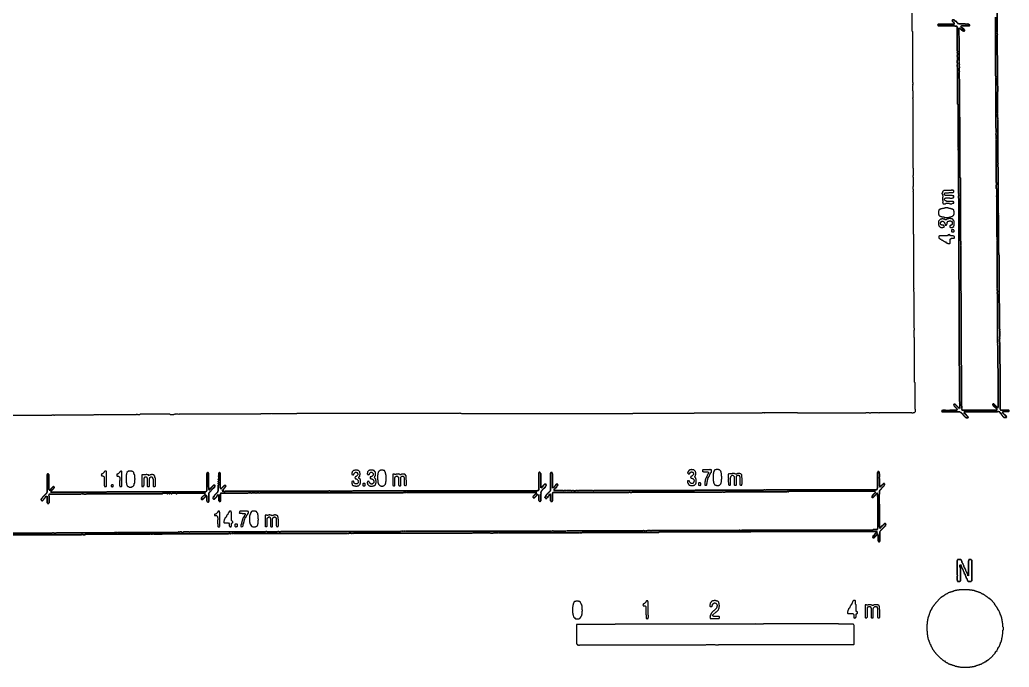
# Model space of a CAD drawing. Header units: metres. Extents: x 78 to 4009, y 104 to 3999.
# Drawn here: x 1477 to 4009, y 104 to 1760 of the extents above; entities that cross this region are included whole.
import ezdxf

# ---------------------------------------------------------------- set-up
doc = ezdxf.new("R2010")
doc.units = ezdxf.units.M

msp = doc.modelspace()

# ---------------------------------------------------------------- linework, layer by layer
for points in [[(1409, 749), (1559, 749), (1560, 750), (1563, 750), (1564, 749), (1566, 749), (1567, 750), (1666, 750), (1667, 751), (1680, 751), (1681, 750), (1682, 751), (1776, 751), (1777, 752), (1778, 751), (1784, 751), (1785, 752), (1861, 752), (1862, 751), (1871, 751), (1872, 752), (1873, 752), (1874, 751), (1875, 752), (1883, 752), (1884, 751), (1885, 752), (2094, 752), (2095, 753), (2121, 753), (2122, 752), (2123, 753), (2186, 753), (2187, 754), (2602, 754), (2603, 755), (2604, 754), (2606, 754), (2607, 753), (3046, 753), (3047, 754), (3203, 754), (3204, 755), (3377, 755), (3378, 756), (3381, 756), (3382, 755), (3383, 755), (3384, 756), (3466, 756), (3467, 755), (3642, 755), (3643, 756), (3650, 756), (3651, 755), (3655, 755), (3656, 756), (3674, 756), (3675, 755), (3676, 755), (3677, 756), (3759, 756), (3760, 755), (3763, 755), (3764, 756), (3767, 756), (3769, 758), (3769, 763), (3768, 764), (3768, 832), (3767, 833), (3767, 947), (3766, 948), (3766, 966), (3767, 967), (3767, 971), (3766, 972), (3766, 1064), (3765, 1065), (3765, 1072), (3766, 1073), (3765, 1074), (3765, 1211), (3764, 1212), (3764, 1319), (3763, 1320), (3763, 1321), (3764, 1322), (3764, 1326), (3763, 1327), (3763, 1334), (3764, 1335), (3764, 1357), (3763, 1358), (3763, 1362), (3764, 1363), (3764, 1380), (3763, 1381), (3763, 1558), (3762, 1559), (3762, 1561), (3763, 1562), (3763, 1578), (3762, 1579), (3762, 1592), (3763, 1593), (3762, 1594), (3762, 1596), (3763, 1597), (3763, 1599), (3762, 1600), (3762, 1730), (3761, 1731), (3761, 1818)], [(3978, 1819), (3978, 1728), (3979, 1727), (3978, 1726), (3978, 1724), (3979, 1723), (3979, 1722), (3978, 1721), (3978, 1670), (3979, 1669), (3979, 1592), (3980, 1591), (3980, 1577), (3979, 1576), (3979, 1522), (3980, 1521), (3979, 1520), (3979, 1511), (3980, 1510), (3980, 1507), (3979, 1506), (3980, 1505), (3980, 1394), (3981, 1393), (3981, 1392), (3980, 1391), (3980, 1384), (3981, 1383), (3981, 1266), (3982, 1265), (3982, 1263), (3981, 1262), (3982, 1261), (3982, 1164), (3983, 1163), (3982, 1162), (3982, 1160), (3983, 1159), (3983, 1036), (3984, 1035), (3984, 970), (3985, 969), (3985, 966), (3984, 965), (3985, 964), (3985, 950), (3984, 949), (3984, 948), (3985, 947), (3985, 945), (3984, 944), (3984, 936), (3985, 935), (3985, 880), (3986, 879), (3986, 763), (3987, 762), (4007, 762), (4009, 760), (4007, 758), (3995, 758), (3994, 757), (3992, 757), (3992, 755), (4002, 745), (4002, 744), (4001, 743), (3996, 743), (3992, 747), (3992, 748), (3989, 751), (3989, 752), (3985, 756), (3985, 757), (3983, 757), (3982, 758), (3980, 758), (3979, 757), (3893, 757), (3979, 757), (3980, 758), (3982, 758), (3983, 757), (3984, 757), (3985, 756), (3985, 755), (3989, 751), (3989, 750), (3992, 747), (3992, 746), (3995, 743), (4002, 743), (4002, 746), (3992, 756), (3993, 757), (3994, 757), (3995, 758), (4008, 758), (4009, 759), (4009, 761), (4008, 762), (3988, 762), (3986, 764), (3986, 879), (3985, 880), (3985, 935), (3984, 936), (3984, 944), (3985, 945), (3985, 947), (3984, 948), (3984, 949), (3985, 950), (3985, 964), (3984, 965), (3985, 966), (3985, 969), (3984, 970), (3984, 1035), (3983, 1036), (3983, 1159), (3982, 1160), (3982, 1162), (3983, 1163), (3982, 1164), (3982, 1261), (3981, 1262), (3982, 1263), (3982, 1265), (3981, 1266), (3981, 1383), (3980, 1384), (3980, 1391), (3981, 1392), (3981, 1393), (3980, 1394), (3980, 1505), (3979, 1506), (3980, 1507), (3980, 1510), (3979, 1511), (3979, 1520), (3980, 1521), (3979, 1522), (3979, 1576), (3980, 1577), (3980, 1591), (3979, 1592), (3979, 1669), (3978, 1670), (3978, 1721), (3979, 1722), (3979, 1723), (3978, 1724), (3978, 1726), (3979, 1727), (3978, 1728), (3978, 1819)], [(3974, 1767), (3974, 1617), (3975, 1616), (3975, 1613), (3974, 1612), (3975, 1611), (3975, 1483), (3976, 1482), (3976, 1474), (3975, 1473), (3976, 1472), (3976, 1470), (3975, 1469), (3975, 1467), (3976, 1466), (3976, 1456), (3975, 1455), (3976, 1454), (3976, 1344), (3977, 1343), (3976, 1342), (3977, 1341), (3977, 1339), (3976, 1338), (3976, 1329), (3977, 1328), (3977, 1310), (3976, 1309), (3977, 1308), (3977, 1205), (3978, 1204), (3978, 1197), (3977, 1196), (3978, 1195), (3978, 1074), (3979, 1073), (3978, 1072), (3978, 1068), (3979, 1067), (3979, 1064), (3978, 1063), (3978, 1060), (3979, 1059), (3979, 933), (3980, 932), (3980, 931), (3979, 930), (3979, 928), (3980, 927), (3980, 869), (3981, 868), (3981, 769), (3980, 768), (3970, 778), (3967, 778), (3967, 774), (3977, 764), (3977, 763), (3976, 762), (3889, 762), (3888, 763), (3888, 764), (3887, 765), (3888, 766), (3888, 772), (3887, 773), (3887, 877), (3886, 878), (3886, 1062), (3885, 1063), (3885, 1064), (3886, 1065), (3886, 1066), (3885, 1067), (3885, 1183), (3884, 1184), (3885, 1185), (3885, 1194), (3884, 1195), (3884, 1356), (3883, 1357), (3883, 1511), (3882, 1512), (3882, 1609), (3881, 1610), (3881, 1626), (3882, 1627), (3882, 1628), (3881, 1629), (3881, 1637), (3882, 1638), (3882, 1640), (3881, 1641), (3881, 1645), (3882, 1646), (3882, 1647), (3881, 1648), (3881, 1653), (3882, 1654), (3881, 1655), (3881, 1715), (3880, 1716), (3880, 1717), (3881, 1718), (3881, 1719), (3880, 1720), (3880, 1740), (3880, 1720), (3881, 1719), (3881, 1718), (3880, 1717), (3880, 1716), (3881, 1715), (3881, 1655), (3882, 1654), (3881, 1653), (3881, 1648), (3882, 1647), (3882, 1646), (3881, 1645), (3881, 1641), (3882, 1640), (3882, 1638), (3881, 1637), (3881, 1629), (3882, 1628), (3882, 1627), (3881, 1626), (3881, 1610), (3882, 1609), (3882, 1512), (3883, 1511), (3883, 1357), (3884, 1356), (3884, 1195), (3885, 1194), (3885, 1185), (3884, 1184), (3885, 1183), (3885, 1067), (3886, 1066), (3886, 1065), (3885, 1064), (3885, 1063), (3886, 1062), (3886, 878), (3887, 877), (3887, 773), (3888, 772), (3888, 766), (3887, 765), (3888, 764), (3888, 762), (3978, 762), (3977, 763), (3977, 765), (3967, 775), (3967, 777), (3968, 778), (3969, 778), (3979, 768), (3979, 767), (3980, 768), (3981, 767), (3981, 868), (3980, 869), (3980, 927), (3979, 928), (3979, 930), (3980, 931), (3980, 932), (3979, 933), (3979, 1059), (3978, 1060), (3978, 1063), (3979, 1064), (3979, 1067), (3978, 1068), (3978, 1072), (3979, 1073), (3978, 1074), (3978, 1195), (3977, 1196), (3978, 1197), (3978, 1204), (3977, 1205), (3977, 1308), (3976, 1309), (3977, 1310), (3977, 1328), (3976, 1329), (3976, 1338), (3977, 1339), (3977, 1341), (3976, 1342), (3977, 1343), (3976, 1344), (3976, 1454), (3975, 1455), (3976, 1456), (3976, 1466), (3975, 1467), (3975, 1469), (3976, 1470), (3976, 1472), (3975, 1473), (3976, 1474), (3976, 1482), (3975, 1483), (3975, 1611), (3974, 1612), (3975, 1613), (3975, 1616), (3974, 1617), (3974, 1767)], [(1410, 443), (1635, 443), (1636, 444), (1637, 444), (1638, 443), (1644, 443), (1645, 444), (1811, 444), (1812, 445), (1813, 444), (1817, 444), (1818, 445), (1819, 445), (1820, 444), (1841, 444), (1842, 445), (2011, 445), (2012, 446), (2015, 446), (2016, 445), (2017, 445), (2018, 446), (2019, 445), (2020, 446), (2024, 446), (2025, 445), (2026, 446), (2314, 446), (2315, 447), (2316, 446), (2319, 446), (2320, 447), (2325, 447), (2326, 446), (2327, 446), (2328, 447), (2329, 446), (2330, 446), (2331, 447), (2635, 447), (2636, 448), (2681, 448), (2682, 447), (2688, 447), (2689, 448), (2700, 448), (2701, 447), (2702, 448), (2909, 448), (2910, 449), (2911, 448), (2915, 448), (2916, 449), (3112, 449), (3113, 450), (3348, 450), (3349, 451), (3670, 451), (3671, 450), (3669, 448), (3668, 448), (3664, 444), (3664, 443), (3660, 439), (3660, 435), (3663, 435), (3671, 443), (3671, 444), (3672, 445), (3673, 444), (3673, 443), (3674, 442), (3674, 426), (3675, 425), (3677, 425), (3678, 426), (3678, 450), (3679, 451), (3679, 452), (3691, 464), (3691, 465), (3693, 467), (3693, 468), (3694, 469), (3693, 470), (3693, 471), (3692, 472), (3690, 472), (3680, 462), (3680, 461), (3679, 460), (3678, 461), (3678, 462), (3677, 463), (3677, 521), (3676, 522), (3676, 546), (3677, 547), (3677, 555), (3682, 560), (3682, 561), (3689, 568), (3689, 569), (3690, 570), (3690, 574), (3687, 574), (3679, 566), (3678, 566), (3677, 567), (3677, 587), (3676, 588), (3676, 589), (3677, 590), (3677, 599), (3676, 600), (3676, 604), (3675, 605), (3673, 605), (3673, 604), (3672, 603), (3672, 562), (3671, 561), (3671, 560), (3669, 558), (3386, 558), (3385, 557), (3384, 558), (3381, 558), (3380, 557), (3205, 557), (3204, 556), (2946, 556), (2945, 555), (2944, 555), (2943, 556), (2907, 556), (2906, 555), (2905, 555), (2904, 556), (2900, 556), (2899, 555), (2895, 555), (2894, 556), (2891, 556), (2890, 555), (2889, 555), (2888, 556), (2878, 556), (2877, 555), (2876, 556), (2869, 556), (2868, 555), (2867, 556), (2846, 556), (2844, 558), (2851, 565), (2851, 566), (2854, 569), (2854, 572), (2850, 572), (2846, 568), (2846, 567), (2842, 563), (2842, 562), (2846, 566), (2846, 567), (2851, 572), (2853, 572), (2854, 571), (2854, 570), (2851, 567), (2851, 566), (2845, 560), (2845, 559), (2844, 558), (2843, 558), (2844, 558), (2845, 557), (2844, 556), (2867, 556), (2868, 555), (2869, 556), (2876, 556), (2877, 555), (2878, 556), (2888, 556), (2889, 555), (2890, 555), (2891, 556), (2894, 556), (2895, 555), (2899, 555), (2900, 556), (2904, 556), (2905, 555), (2906, 555), (2907, 556), (2943, 556), (2944, 555), (2945, 555), (2946, 556), (3204, 556), (3205, 557), (3380, 557), (3381, 558), (3384, 558), (3385, 557), (3386, 558), (3669, 558), (3670, 559), (3671, 559), (3671, 561), (3672, 562), (3672, 602), (3673, 603), (3673, 604), (3674, 605), (3676, 603), (3676, 600), (3677, 599), (3677, 590), (3676, 589), (3676, 588), (3677, 587), (3677, 565), (3678, 566), (3679, 565), (3688, 574), (3689, 574), (3690, 573), (3690, 571), (3689, 570), (3689, 569), (3682, 562), (3682, 561), (3677, 556), (3677, 547), (3676, 546), (3676, 522), (3677, 521), (3677, 461), (3678, 460), (3680, 460), (3680, 461), (3691, 472), (3694, 469), (3691, 466), (3691, 465), (3680, 454), (3680, 453), (3678, 451), (3678, 427), (3676, 425), (3674, 427), (3674, 444), (3673, 444), (3672, 445), (3671, 445), (3671, 444), (3662, 435), (3661, 435), (3660, 436), (3660, 438), (3664, 442), (3664, 443), (3669, 448), (3670, 448), (3671, 449), (3671, 451), (3349, 451), (3348, 450), (3113, 450), (3112, 449), (2916, 449), (2915, 448), (2911, 448), (2910, 449), (2909, 448), (2702, 448), (2701, 447), (2700, 448), (2689, 448), (2688, 447), (2682, 447), (2681, 448), (2636, 448), (2635, 447), (2331, 447), (2330, 446), (2329, 446), (2328, 447), (2327, 446), (2326, 446), (2325, 447), (2320, 447), (2319, 446), (2316, 446), (2315, 447), (2314, 446), (2026, 446), (2025, 445), (2024, 446), (2020, 446), (2019, 445), (2018, 446), (2017, 445), (2016, 445), (2015, 446), (2012, 446), (2011, 445), (1842, 445), (1841, 444), (1820, 444), (1819, 445), (1818, 445), (1817, 444), (1813, 444), (1812, 445), (1811, 444), (1645, 444), (1644, 443), (1638, 443), (1637, 444), (1636, 444), (1635, 443), (1410, 443)], [(1259, 447), (1560, 447), (1561, 448), (1563, 448), (1564, 447), (1570, 447), (1571, 448), (1718, 448), (1719, 449), (1727, 449), (1728, 448), (1729, 449), (1882, 449), (1883, 450), (1885, 450), (1886, 449), (1887, 450), (1891, 450), (1892, 449), (1895, 449), (1896, 450), (1910, 450), (1911, 449), (1912, 450), (2106, 450), (2107, 451), (2109, 451), (2110, 450), (2136, 450), (2137, 451), (2140, 451), (2141, 450), (2144, 450), (2145, 451), (2451, 451), (2452, 452), (2453, 452), (2454, 451), (2455, 452), (2459, 452), (2460, 451), (2461, 452), (2462, 452), (2463, 451), (2464, 452), (2836, 452), (2837, 453), (2838, 452), (2839, 452), (2840, 453), (2842, 453), (2843, 452), (2874, 452), (2875, 453), (2876, 452), (2877, 453), (3072, 453), (3073, 454), (3074, 454), (3075, 453), (3078, 453), (3079, 454), (3080, 453), (3082, 453), (3083, 454), (3091, 454), (3092, 453), (3093, 453), (3094, 454), (3317, 454), (3318, 455), (3320, 455), (3321, 454), (3324, 454), (3325, 455), (3660, 455), (3661, 456), (3672, 456), (3672, 459), (3673, 460), (3673, 540), (3672, 541), (3672, 549), (3670, 549), (3668, 547), (3668, 546), (3660, 538), (3659, 538), (3658, 539), (3658, 542), (3667, 551), (3667, 552), (3658, 543), (3658, 540), (3657, 539), (3658, 538), (3661, 538), (3668, 545), (3668, 546), (3671, 549), (3672, 548), (3672, 541), (3673, 540), (3673, 460), (3672, 459), (3672, 457), (3671, 456), (3661, 456), (3660, 455), (3325, 455), (3324, 454), (3321, 454), (3320, 455), (3318, 455), (3317, 454), (3094, 454), (3093, 453), (3092, 453), (3091, 454), (3083, 454), (3082, 453), (3080, 453), (3079, 454), (3078, 453), (3075, 453), (3074, 454), (3073, 454), (3072, 453), (2877, 453), (2876, 452), (2875, 453), (2874, 452), (2843, 452), (2842, 453), (2840, 453), (2839, 452), (2838, 452), (2837, 453), (2836, 452), (2464, 452), (2463, 451), (2462, 452), (2461, 452), (2460, 451), (2459, 452), (2455, 452), (2454, 451), (2453, 452), (2452, 452), (2451, 451), (2145, 451), (2144, 450), (2141, 450), (2140, 451), (2137, 451), (2136, 450), (2110, 450), (2109, 451), (2107, 451), (2106, 450), (1912, 450), (1911, 449), (1910, 450), (1896, 450), (1895, 449), (1892, 449), (1891, 450), (1887, 450), (1886, 449), (1885, 450), (1883, 450), (1882, 449), (1729, 449), (1728, 448), (1727, 449), (1719, 449), (1718, 448), (1571, 448), (1570, 447), (1564, 447), (1563, 448), (1561, 448), (1560, 447), (1259, 447)]]:
    msp.add_lwpolyline(points)
for points in [[(3864, 1760), (3864, 1759), (3863, 1758), (3863, 1757), (3869, 1751), (3867, 1749), (3827, 1749), (3826, 1748), (3826, 1746), (3827, 1745), (3869, 1745), (3870, 1744), (3874, 1744), (3876, 1742), (3876, 1681), (3877, 1680), (3877, 1678), (3876, 1677), (3876, 1676), (3877, 1675), (3877, 1670), (3876, 1669), (3876, 1667), (3877, 1666), (3877, 1657), (3876, 1656), (3876, 1650), (3877, 1649), (3877, 1646), (3876, 1645), (3876, 1641), (3877, 1640), (3877, 1545), (3878, 1544), (3878, 1434), (3879, 1433), (3879, 1432), (3878, 1431), (3878, 1427), (3879, 1426), (3879, 1316), (3880, 1315), (3880, 1314), (3879, 1313), (3880, 1312), (3880, 1311), (3879, 1310), (3879, 1304), (3880, 1303), (3880, 1096), (3881, 1095), (3881, 875), (3882, 874), (3882, 784), (3883, 783), (3883, 781), (3882, 780), (3883, 779), (3883, 766), (3883, 779), (3882, 780), (3883, 781), (3883, 783), (3882, 784), (3882, 874), (3881, 875), (3881, 1095), (3880, 1096), (3880, 1303), (3879, 1304), (3879, 1310), (3880, 1311), (3880, 1312), (3879, 1313), (3880, 1314), (3880, 1315), (3879, 1316), (3879, 1426), (3878, 1427), (3878, 1431), (3879, 1432), (3879, 1433), (3878, 1434), (3878, 1544), (3877, 1545), (3877, 1640), (3876, 1641), (3876, 1645), (3877, 1646), (3877, 1649), (3876, 1650), (3876, 1656), (3877, 1657), (3877, 1666), (3876, 1667), (3876, 1669), (3877, 1670), (3877, 1675), (3876, 1676), (3876, 1677), (3877, 1678), (3877, 1680), (3876, 1681), (3876, 1743), (3875, 1744), (3870, 1744), (3869, 1745), (3828, 1745), (3826, 1747), (3828, 1749), (3868, 1749), (3869, 1750), (3869, 1752), (3863, 1758), (3865, 1760), (3867, 1760), (3869, 1758), (3870, 1758), (3871, 1757), (3872, 1757), (3877, 1752), (3877, 1751), (3879, 1751), (3880, 1750), (3896, 1750), (3897, 1749), (3900, 1749), (3901, 1750), (3902, 1749), (3905, 1749), (3906, 1748), (3907, 1748), (3908, 1747), (3906, 1745), (3887, 1745), (3886, 1744), (3885, 1744), (3885, 1742), (3887, 1740), (3888, 1740), (3891, 1737), (3892, 1737), (3895, 1734), (3895, 1732), (3894, 1731), (3893, 1731), (3892, 1732), (3891, 1732), (3888, 1735), (3887, 1735), (3882, 1740), (3882, 1739), (3886, 1735), (3887, 1735), (3890, 1732), (3891, 1732), (3892, 1731), (3895, 1731), (3895, 1735), (3893, 1737), (3892, 1737), (3889, 1740), (3888, 1740), (3885, 1743), (3887, 1745), (3907, 1745), (3908, 1746), (3908, 1748), (3907, 1748), (3906, 1749), (3902, 1749), (3901, 1750), (3900, 1749), (3897, 1749), (3896, 1750), (3880, 1750), (3879, 1751), (3878, 1751), (3877, 1752), (3877, 1753), (3873, 1757), (3872, 1757), (3871, 1758), (3870, 1758), (3868, 1760)], [(3862, 1325), (3861, 1324), (3842, 1324), (3840, 1322), (3839, 1322), (3839, 1321), (3838, 1320), (3838, 1318), (3837, 1317), (3837, 1315), (3838, 1314), (3838, 1312), (3839, 1311), (3839, 1307), (3838, 1306), (3838, 1299), (3839, 1298), (3839, 1294), (3838, 1293), (3839, 1292), (3839, 1291), (3840, 1290), (3846, 1290), (3847, 1291), (3856, 1291), (3857, 1290), (3862, 1290), (3863, 1291), (3867, 1291), (3867, 1295), (3866, 1296), (3849, 1296), (3848, 1297), (3846, 1297), (3843, 1300), (3843, 1302), (3845, 1304), (3846, 1304), (3847, 1305), (3856, 1305), (3857, 1304), (3863, 1304), (3864, 1305), (3866, 1305), (3867, 1306), (3867, 1310), (3864, 1310), (3863, 1311), (3846, 1311), (3845, 1312), (3844, 1312), (3843, 1313), (3843, 1316), (3845, 1318), (3854, 1318), (3855, 1319), (3866, 1319), (3867, 1320), (3867, 1324), (3864, 1324), (3863, 1325)], [(3844, 1279), (3843, 1278), (3838, 1278), (3837, 1277), (3834, 1277), (3833, 1276), (3832, 1276), (3829, 1273), (3829, 1272), (3828, 1271), (3828, 1263), (3829, 1262), (3829, 1261), (3830, 1260), (3830, 1259), (3831, 1259), (3832, 1258), (3833, 1258), (3834, 1257), (3836, 1257), (3837, 1256), (3842, 1256), (3843, 1255), (3855, 1255), (3856, 1256), (3860, 1256), (3861, 1257), (3863, 1257), (3865, 1259), (3866, 1259), (3866, 1260), (3867, 1261), (3867, 1262), (3868, 1263), (3868, 1270), (3867, 1271), (3867, 1273), (3864, 1276), (3862, 1276), (3861, 1277), (3860, 1277), (3859, 1278), (3854, 1278), (3853, 1279)], [(3855, 1252), (3854, 1251), (3851, 1251), (3850, 1250), (3849, 1250), (3848, 1249), (3844, 1249), (3843, 1250), (3841, 1250), (3840, 1251), (3837, 1251), (3836, 1250), (3833, 1250), (3828, 1245), (3828, 1236), (3829, 1235), (3829, 1233), (3832, 1230), (3833, 1230), (3834, 1229), (3839, 1229), (3840, 1230), (3841, 1230), (3843, 1232), (3842, 1233), (3842, 1234), (3841, 1235), (3837, 1235), (3836, 1236), (3835, 1236), (3833, 1238), (3833, 1241), (3837, 1245), (3839, 1245), (3840, 1244), (3841, 1244), (3843, 1242), (3843, 1241), (3844, 1240), (3844, 1239), (3845, 1238), (3845, 1235), (3848, 1235), (3849, 1236), (3849, 1238), (3850, 1239), (3850, 1242), (3853, 1245), (3855, 1245), (3856, 1246), (3859, 1246), (3860, 1245), (3861, 1245), (3863, 1243), (3863, 1237), (3860, 1234), (3858, 1234), (3857, 1233), (3857, 1230), (3858, 1230), (3859, 1229), (3863, 1229), (3864, 1230), (3865, 1230), (3867, 1232), (3867, 1233), (3868, 1234), (3868, 1245), (3867, 1246), (3867, 1247), (3866, 1248), (3866, 1249), (3865, 1250), (3864, 1250), (3863, 1251), (3860, 1251), (3859, 1252)], [(3862, 1224), (3861, 1223), (3861, 1219), (3862, 1218), (3867, 1218), (3868, 1219), (3868, 1221), (3867, 1222), (3867, 1223), (3866, 1223), (3865, 1224), (3864, 1224), (3863, 1223)], [(3855, 1211), (3854, 1210), (3853, 1210), (3851, 1208), (3831, 1208), (3830, 1207), (3829, 1207), (3829, 1203), (3833, 1199), (3834, 1199), (3835, 1198), (3836, 1198), (3837, 1197), (3838, 1197), (3840, 1195), (3841, 1195), (3843, 1193), (3844, 1193), (3845, 1192), (3846, 1192), (3848, 1190), (3849, 1190), (3850, 1189), (3851, 1189), (3852, 1188), (3857, 1188), (3858, 1189), (3858, 1199), (3861, 1202), (3868, 1202), (3869, 1203), (3869, 1205), (3868, 1206), (3868, 1207), (3867, 1207), (3866, 1208), (3859, 1208), (3857, 1210), (3856, 1210)], [(3867, 777), (3867, 774), (3868, 773), (3868, 772), (3876, 764), (3876, 763), (3875, 762), (3857, 762), (3856, 761), (3847, 761), (3846, 762), (3839, 762), (3838, 761), (3837, 761), (3837, 760), (3836, 759), (3837, 758), (3837, 757), (3883, 757), (3884, 756), (3885, 756), (3891, 750), (3891, 749), (3897, 743), (3898, 743), (3899, 742), (3904, 742), (3904, 745), (3896, 753), (3895, 753), (3893, 755), (3893, 754), (3894, 753), (3895, 753), (3904, 744), (3904, 743), (3903, 742), (3900, 742), (3899, 743), (3898, 743), (3891, 750), (3891, 751), (3886, 756), (3884, 756), (3883, 757), (3838, 757), (3836, 759), (3839, 762), (3846, 762), (3847, 761), (3856, 761), (3857, 762), (3876, 762), (3876, 765), (3868, 773), (3868, 774), (3867, 775), (3867, 776), (3868, 777), (3870, 777), (3880, 767), (3880, 766), (3881, 766), (3880, 767), (3880, 768), (3871, 777)], [(2334, 608), (2333, 607), (2331, 607), (2328, 604), (2328, 602), (2327, 601), (2327, 597), (2328, 597), (2329, 596), (2331, 596), (2332, 597), (2332, 599), (2336, 603), (2338, 603), (2339, 602), (2340, 602), (2341, 601), (2341, 600), (2342, 599), (2342, 596), (2338, 592), (2337, 592), (2336, 591), (2335, 591), (2335, 590), (2334, 589), (2335, 588), (2335, 587), (2336, 586), (2339, 586), (2343, 582), (2343, 580), (2344, 579), (2343, 578), (2343, 576), (2340, 573), (2335, 573), (2333, 575), (2333, 576), (2332, 577), (2332, 579), (2331, 580), (2329, 580), (2328, 579), (2327, 579), (2327, 574), (2328, 573), (2328, 571), (2330, 569), (2331, 569), (2332, 568), (2335, 568), (2336, 567), (2340, 567), (2341, 568), (2344, 568), (2348, 572), (2348, 574), (2349, 575), (2349, 583), (2348, 584), (2348, 585), (2345, 588), (2345, 591), (2347, 593), (2347, 596), (2348, 597), (2348, 600), (2347, 601), (2347, 604), (2344, 607), (2342, 607), (2341, 608)], [(2372, 608), (2371, 607), (2370, 607), (2367, 604), (2367, 601), (2366, 600), (2366, 599), (2367, 598), (2367, 597), (2368, 597), (2369, 596), (2370, 597), (2371, 597), (2372, 598), (2372, 600), (2375, 603), (2378, 603), (2381, 600), (2381, 595), (2378, 592), (2377, 592), (2376, 591), (2374, 591), (2374, 587), (2375, 587), (2376, 586), (2378, 586), (2379, 585), (2380, 585), (2382, 583), (2382, 582), (2383, 581), (2383, 576), (2379, 572), (2376, 572), (2372, 576), (2372, 577), (2371, 578), (2371, 579), (2370, 579), (2369, 580), (2368, 579), (2367, 579), (2367, 578), (2366, 577), (2366, 576), (2367, 575), (2367, 572), (2371, 568), (2373, 568), (2374, 567), (2380, 567), (2381, 568), (2383, 568), (2384, 569), (2385, 569), (2387, 571), (2387, 572), (2388, 573), (2388, 575), (2389, 576), (2389, 581), (2388, 582), (2388, 585), (2384, 589), (2386, 591), (2386, 593), (2387, 594), (2387, 603), (2385, 605), (2385, 606), (2384, 607), (2382, 607), (2381, 608)], [(2400, 608), (2399, 607), (2398, 607), (2397, 606), (2396, 606), (2396, 605), (2394, 603), (2394, 601), (2393, 600), (2393, 596), (2392, 595), (2392, 584), (2393, 583), (2393, 577), (2394, 576), (2394, 574), (2395, 573), (2395, 572), (2399, 568), (2401, 568), (2402, 567), (2406, 567), (2407, 568), (2409, 568), (2413, 572), (2413, 574), (2414, 575), (2414, 579), (2415, 580), (2415, 595), (2414, 596), (2414, 599), (2413, 600), (2413, 602), (2412, 603), (2412, 604), (2411, 605), (2411, 606), (2410, 607), (2408, 607), (2407, 608)], [(3196, 610), (3195, 609), (3192, 609), (3191, 608), (3190, 608), (3187, 605), (3187, 603), (3186, 602), (3186, 601), (3187, 600), (3187, 599), (3191, 599), (3192, 600), (3192, 601), (3195, 604), (3197, 604), (3198, 603), (3199, 603), (3200, 602), (3200, 601), (3201, 600), (3201, 597), (3197, 593), (3196, 593), (3195, 592), (3194, 592), (3194, 591), (3193, 590), (3193, 589), (3194, 589), (3195, 588), (3197, 588), (3198, 587), (3199, 587), (3202, 584), (3202, 583), (3203, 582), (3203, 580), (3202, 579), (3202, 578), (3201, 577), (3201, 576), (3199, 574), (3195, 574), (3191, 578), (3191, 580), (3190, 581), (3189, 581), (3188, 582), (3187, 581), (3186, 581), (3186, 576), (3187, 575), (3187, 573), (3190, 570), (3192, 570), (3193, 569), (3201, 569), (3202, 570), (3204, 570), (3207, 573), (3207, 574), (3208, 575), (3208, 585), (3207, 586), (3207, 588), (3204, 591), (3205, 592), (3205, 593), (3206, 594), (3206, 596), (3207, 597), (3207, 602), (3206, 603), (3206, 605), (3202, 609), (3198, 609), (3197, 610)], [(3243, 610), (3242, 609), (3225, 609), (3224, 608), (3224, 605), (3225, 604), (3226, 605), (3227, 604), (3238, 604), (3239, 603), (3239, 602), (3240, 601), (3239, 600), (3239, 599), (3238, 598), (3238, 597), (3236, 595), (3236, 593), (3234, 591), (3234, 589), (3233, 588), (3233, 587), (3232, 586), (3232, 584), (3231, 583), (3231, 579), (3230, 578), (3230, 570), (3234, 570), (3235, 571), (3235, 574), (3236, 575), (3236, 579), (3237, 580), (3237, 583), (3238, 584), (3238, 587), (3239, 588), (3239, 589), (3240, 590), (3240, 591), (3241, 592), (3241, 593), (3242, 594), (3242, 595), (3243, 596), (3243, 597), (3244, 598), (3244, 599), (3245, 600), (3245, 601), (3247, 603), (3247, 609), (3245, 609), (3244, 610)], [(3259, 610), (3258, 609), (3256, 609), (3254, 607), (3254, 606), (3253, 605), (3253, 604), (3252, 603), (3252, 600), (3251, 599), (3251, 581), (3252, 580), (3252, 577), (3253, 576), (3253, 574), (3255, 572), (3255, 571), (3256, 571), (3257, 570), (3259, 570), (3260, 569), (3266, 569), (3267, 570), (3268, 570), (3271, 573), (3271, 574), (3272, 575), (3272, 577), (3273, 578), (3273, 585), (3274, 586), (3274, 592), (3273, 593), (3273, 600), (3272, 601), (3272, 604), (3271, 605), (3271, 606), (3268, 609), (3266, 609), (3265, 610)], [(1957, 602), (1956, 601), (1956, 555), (1955, 554), (1954, 554), (1953, 553), (1700, 553), (1699, 552), (1558, 552), (1557, 553), (1557, 554), (1564, 561), (1564, 562), (1565, 563), (1565, 565), (1564, 566), (1563, 566), (1562, 567), (1562, 566), (1553, 557), (1551, 559), (1551, 598), (1550, 599), (1548, 599), (1547, 598), (1547, 552), (1546, 551), (1546, 550), (1535, 539), (1535, 538), (1532, 535), (1532, 531), (1533, 530), (1535, 530), (1542, 537), (1542, 538), (1544, 540), (1544, 541), (1545, 542), (1542, 539), (1542, 538), (1534, 530), (1532, 532), (1532, 534), (1535, 537), (1535, 538), (1546, 549), (1546, 551), (1547, 552), (1547, 597), (1549, 599), (1551, 597), (1551, 559), (1552, 558), (1552, 557), (1554, 557), (1563, 566), (1565, 564), (1565, 563), (1556, 554), (1557, 553), (1556, 552), (1699, 552), (1700, 553), (1953, 553), (1954, 554), (1956, 554), (1956, 600), (1958, 602), (1960, 600), (1960, 565), (1961, 564), (1961, 558), (1963, 558), (1963, 559), (1974, 570), (1975, 570), (1976, 569), (1976, 566), (1967, 557), (1967, 556), (1961, 550), (1961, 528), (1959, 526), (1958, 526), (1957, 527), (1957, 528), (1956, 529), (1956, 543), (1955, 543), (1954, 544), (1952, 542), (1952, 541), (1944, 533), (1943, 533), (1942, 534), (1942, 537), (1952, 547), (1951, 547), (1942, 538), (1942, 535), (1941, 534), (1942, 533), (1945, 533), (1952, 540), (1952, 541), (1954, 543), (1955, 543), (1956, 542), (1956, 528), (1957, 527), (1957, 526), (1960, 526), (1961, 527), (1961, 549), (1967, 555), (1967, 556), (1976, 565), (1976, 568), (1977, 569), (1976, 570), (1973, 570), (1963, 560), (1963, 559), (1962, 558), (1961, 559), (1961, 564), (1960, 565), (1960, 601), (1959, 602)], [(1695, 606), (1693, 604), (1693, 603), (1689, 599), (1687, 599), (1686, 598), (1686, 597), (1685, 596), (1686, 595), (1686, 594), (1689, 594), (1690, 593), (1691, 593), (1693, 591), (1693, 569), (1694, 568), (1694, 566), (1698, 566), (1699, 567), (1699, 605), (1698, 606)], [(1736, 606), (1735, 605), (1734, 605), (1733, 604), (1733, 603), (1729, 599), (1728, 599), (1727, 598), (1725, 598), (1725, 594), (1726, 593), (1730, 593), (1732, 591), (1732, 590), (1733, 589), (1733, 582), (1732, 581), (1732, 569), (1733, 568), (1733, 566), (1737, 566), (1738, 567), (1738, 605), (1737, 606)], [(1755, 606), (1751, 602), (1751, 601), (1750, 600), (1750, 597), (1749, 596), (1749, 577), (1750, 576), (1750, 572), (1751, 571), (1751, 570), (1752, 569), (1752, 568), (1754, 566), (1756, 566), (1757, 565), (1763, 565), (1764, 566), (1766, 566), (1769, 569), (1769, 570), (1770, 571), (1770, 574), (1771, 575), (1771, 584), (1772, 585), (1772, 586), (1771, 587), (1771, 596), (1770, 597), (1770, 599), (1769, 600), (1769, 602), (1766, 605), (1765, 605), (1764, 606)], [(1800, 597), (1799, 596), (1789, 596), (1789, 566), (1794, 566), (1794, 568), (1795, 569), (1795, 588), (1798, 591), (1800, 591), (1803, 588), (1803, 567), (1804, 566), (1808, 566), (1809, 567), (1809, 587), (1810, 588), (1810, 589), (1812, 591), (1815, 591), (1817, 589), (1817, 587), (1818, 586), (1818, 567), (1819, 566), (1823, 566), (1824, 567), (1824, 588), (1823, 589), (1823, 593), (1820, 596), (1818, 596), (1817, 597), (1814, 597), (1813, 596), (1811, 596), (1810, 595), (1809, 595), (1808, 594), (1806, 596), (1803, 596), (1802, 597)], [(2806, 603), (2805, 602), (2805, 558), (2802, 555), (2329, 555), (2328, 554), (2271, 554), (2270, 555), (2268, 555), (2267, 554), (2003, 554), (2002, 553), (2000, 553), (1999, 554), (1997, 554), (1996, 555), (1996, 556), (1999, 559), (1999, 560), (2003, 564), (2003, 565), (2004, 566), (2004, 569), (2000, 569), (1993, 562), (1993, 561), (1992, 560), (1991, 561), (1991, 562), (1990, 563), (1990, 601), (1989, 602), (1988, 602), (1987, 601), (1986, 601), (1986, 594), (1985, 593), (1986, 592), (1986, 586), (1985, 585), (1985, 584), (1986, 583), (1986, 581), (1985, 580), (1985, 578), (1986, 577), (1986, 576), (1985, 575), (1985, 573), (1986, 572), (1986, 571), (1985, 570), (1985, 555), (1984, 554), (1984, 553), (1975, 544), (1975, 543), (1972, 540), (1972, 538), (1971, 537), (1972, 536), (1972, 535), (1973, 534), (1975, 534), (1981, 540), (1981, 541), (1983, 543), (1983, 544), (1984, 545), (1984, 546), (1983, 545), (1983, 544), (1981, 542), (1981, 541), (1974, 534), (1971, 537), (1972, 538), (1972, 539), (1975, 542), (1975, 543), (1984, 552), (1984, 554), (1985, 555), (1985, 570), (1986, 571), (1986, 572), (1985, 573), (1985, 575), (1986, 576), (1986, 577), (1985, 578), (1985, 580), (1986, 581), (1986, 583), (1985, 584), (1985, 585), (1986, 586), (1986, 592), (1985, 593), (1986, 594), (1986, 600), (1988, 602), (1990, 600), (1990, 561), (1991, 561), (1992, 560), (1993, 560), (1993, 561), (2001, 569), (2003, 569), (2004, 568), (2004, 567), (2003, 566), (2003, 565), (1999, 561), (1999, 560), (1995, 556), (1996, 555), (1995, 554), (1999, 554), (2000, 553), (2002, 553), (2003, 554), (2267, 554), (2268, 555), (2270, 555), (2271, 554), (2328, 554), (2329, 555), (2802, 555), (2803, 556), (2804, 556), (2805, 557), (2805, 601), (2807, 603), (2810, 600), (2810, 563), (2810, 600), (2809, 601), (2809, 602), (2808, 603)], [(2445, 599), (2444, 598), (2440, 598), (2439, 597), (2437, 597), (2436, 598), (2432, 598), (2432, 569), (2433, 568), (2436, 568), (2437, 569), (2437, 589), (2438, 590), (2438, 591), (2440, 593), (2441, 593), (2442, 594), (2446, 590), (2446, 571), (2447, 570), (2447, 569), (2448, 568), (2451, 568), (2452, 569), (2452, 590), (2455, 593), (2458, 593), (2460, 591), (2460, 590), (2461, 589), (2461, 570), (2462, 569), (2463, 569), (2464, 568), (2465, 569), (2466, 569), (2466, 570), (2467, 571), (2467, 582), (2466, 583), (2466, 594), (2462, 598), (2454, 598), (2453, 597), (2452, 597), (2451, 596), (2450, 596), (2448, 598), (2446, 598)], [(2836, 602), (2836, 601), (2835, 600), (2835, 556), (2824, 545), (2824, 544), (2822, 542), (2822, 540), (2821, 539), (2821, 538), (2822, 537), (2822, 536), (2826, 536), (2826, 537), (2830, 541), (2830, 542), (2833, 545), (2833, 546), (2834, 547), (2835, 546), (2835, 530), (2836, 529), (2836, 528), (2839, 528), (2840, 529), (2840, 549), (2842, 551), (3036, 551), (3037, 552), (3038, 552), (3039, 551), (3043, 551), (3044, 552), (3274, 552), (3275, 553), (3276, 552), (3282, 552), (3283, 553), (3441, 553), (3442, 554), (3443, 553), (3444, 553), (3445, 554), (3667, 554), (3445, 554), (3444, 553), (3443, 553), (3442, 554), (3441, 553), (3283, 553), (3282, 552), (3276, 552), (3275, 553), (3274, 552), (3044, 552), (3043, 551), (3039, 551), (3038, 552), (3037, 552), (3036, 551), (2841, 551), (2840, 550), (2840, 530), (2838, 528), (2837, 528), (2835, 530), (2835, 547), (2833, 547), (2833, 546), (2830, 543), (2830, 542), (2826, 538), (2826, 537), (2825, 536), (2823, 536), (2821, 538), (2821, 539), (2822, 540), (2822, 541), (2824, 543), (2824, 544), (2835, 555), (2835, 600), (2837, 602), (2838, 602), (2839, 601), (2839, 600), (2840, 599), (2840, 562), (2840, 599), (2839, 600), (2839, 602)], [(3293, 600), (3292, 599), (3291, 599), (3291, 598), (3290, 597), (3290, 588), (3291, 587), (3291, 585), (3290, 584), (3290, 578), (3291, 577), (3291, 571), (3292, 570), (3295, 570), (3296, 571), (3296, 589), (3297, 590), (3297, 592), (3300, 595), (3302, 595), (3305, 592), (3305, 571), (3306, 570), (3310, 570), (3311, 571), (3311, 592), (3314, 595), (3317, 595), (3319, 593), (3319, 592), (3320, 591), (3320, 571), (3321, 570), (3325, 570), (3325, 572), (3326, 573), (3326, 588), (3325, 589), (3325, 596), (3322, 599), (3321, 599), (3320, 600), (3314, 600), (3313, 599), (3312, 599), (3311, 598), (3309, 598), (3308, 599), (3307, 599), (3306, 600), (3300, 600), (3299, 599), (3294, 599)], [(1712, 571), (1712, 570), (1711, 569), (1711, 566), (1713, 566), (1714, 565), (1715, 566), (1716, 566), (1716, 567), (1717, 568), (1716, 569), (1716, 571)], [(2356, 574), (2355, 573), (2355, 569), (2356, 568), (2360, 568), (2361, 569), (2361, 573), (2360, 574)], [(2820, 572), (2814, 566), (2814, 565), (2812, 563), (2812, 562), (2814, 564), (2814, 565), (2821, 572), (2823, 572), (2824, 571), (2824, 569), (2822, 567), (2822, 566), (2814, 558), (2814, 557), (2811, 554), (2811, 552), (2810, 551), (2810, 550), (2811, 549), (2810, 548), (2810, 530), (2808, 528), (2805, 531), (2805, 546), (2805, 531), (2806, 530), (2806, 529), (2807, 529), (2808, 528), (2809, 528), (2810, 529), (2810, 548), (2811, 549), (2810, 550), (2810, 551), (2811, 552), (2811, 553), (2814, 556), (2814, 557), (2822, 565), (2822, 566), (2824, 568), (2824, 572)], [(3215, 576), (3214, 575), (3214, 570), (3216, 570), (3217, 569), (3218, 569), (3219, 570), (3220, 570), (3220, 575), (3219, 575), (3218, 576)], [(1843, 549), (1842, 548), (1648, 548), (1647, 547), (1641, 547), (1640, 548), (1637, 548), (1636, 547), (1635, 548), (1634, 548), (1633, 547), (1552, 547), (1551, 546), (1552, 545), (1551, 544), (1551, 543), (1552, 542), (1552, 525), (1550, 523), (1549, 523), (1547, 525), (1547, 542), (1547, 525), (1548, 524), (1548, 523), (1551, 523), (1551, 524), (1552, 525), (1552, 542), (1551, 543), (1551, 544), (1552, 545), (1552, 546), (1553, 547), (1633, 547), (1634, 548), (1635, 548), (1636, 547), (1637, 548), (1640, 548), (1641, 547), (1647, 547), (1648, 548), (1842, 548), (1843, 549), (1853, 549), (1854, 548), (1855, 548), (1856, 549), (1858, 549), (1859, 548), (1860, 548), (1861, 549), (1863, 549), (1864, 548), (1866, 548), (1867, 549), (1876, 549), (1877, 548), (1879, 548), (1880, 549), (1952, 549), (1880, 549), (1879, 548), (1877, 548), (1876, 549), (1867, 549), (1866, 548), (1864, 548), (1863, 549), (1861, 549), (1860, 548), (1859, 548), (1858, 549), (1856, 549), (1855, 548), (1854, 548), (1853, 549)], [(2459, 551), (2458, 550), (2092, 550), (2091, 549), (2090, 550), (2083, 550), (2082, 549), (2081, 549), (2080, 550), (2072, 550), (2071, 549), (2070, 549), (2069, 550), (2062, 550), (2061, 549), (1991, 549), (1991, 529), (1990, 528), (1988, 528), (1986, 530), (1986, 546), (1986, 530), (1987, 529), (1987, 528), (1989, 528), (1990, 527), (1991, 528), (1991, 548), (1992, 549), (2061, 549), (2062, 550), (2069, 550), (2070, 549), (2071, 549), (2072, 550), (2080, 550), (2081, 549), (2082, 549), (2083, 550), (2090, 550), (2091, 549), (2092, 550), (2458, 550), (2459, 551), (2465, 551), (2466, 550), (2467, 551), (2800, 551), (2467, 551), (2466, 550), (2465, 551)], [(2799, 549), (2798, 548), (2797, 548), (2791, 542), (2791, 541), (2790, 540), (2790, 539), (2791, 538), (2791, 537), (2794, 537), (2803, 546), (2802, 546), (2793, 537), (2792, 537), (2790, 539), (2791, 540), (2791, 541), (2798, 548), (2799, 548), (2800, 549)], [(1985, 503), (1984, 502), (1984, 501), (1979, 496), (1976, 496), (1975, 495), (1975, 492), (1980, 492), (1981, 491), (1982, 491), (1983, 490), (1983, 487), (1984, 486), (1984, 481), (1983, 480), (1983, 472), (1984, 471), (1984, 464), (1985, 463), (1988, 463), (1989, 464), (1988, 465), (1989, 466), (1989, 500), (1988, 501), (1988, 503)], [(2014, 503), (2012, 501), (2012, 500), (2010, 498), (2010, 497), (2009, 496), (2009, 495), (2007, 493), (2007, 492), (2006, 491), (2006, 490), (2004, 488), (2004, 487), (2002, 485), (2002, 484), (2001, 483), (2001, 482), (2000, 481), (2000, 479), (1999, 478), (1999, 474), (2000, 473), (2011, 473), (2013, 471), (2013, 466), (2014, 465), (2014, 464), (2015, 463), (2018, 463), (2018, 465), (2019, 466), (2019, 472), (2020, 473), (2021, 473), (2022, 474), (2022, 477), (2021, 477), (2019, 479), (2019, 500), (2018, 501), (2018, 503)], [(2041, 503), (2040, 502), (2039, 502), (2039, 500), (2038, 499), (2039, 498), (2045, 498), (2046, 497), (2054, 497), (2055, 496), (2054, 495), (2054, 494), (2052, 492), (2052, 491), (2050, 489), (2050, 488), (2049, 487), (2049, 486), (2048, 485), (2048, 484), (2047, 483), (2047, 481), (2046, 480), (2046, 478), (2045, 477), (2045, 474), (2044, 473), (2044, 470), (2043, 469), (2043, 464), (2044, 463), (2045, 464), (2046, 463), (2047, 464), (2048, 464), (2048, 465), (2049, 466), (2049, 471), (2050, 472), (2050, 475), (2051, 476), (2051, 479), (2052, 480), (2052, 482), (2053, 483), (2053, 484), (2054, 485), (2054, 486), (2055, 487), (2055, 488), (2057, 490), (2057, 491), (2058, 492), (2058, 493), (2061, 496), (2061, 497), (2062, 498), (2062, 502), (2061, 502), (2060, 503)], [(2072, 503), (2071, 502), (2070, 502), (2068, 500), (2068, 499), (2067, 498), (2067, 496), (2066, 495), (2066, 492), (2065, 491), (2065, 475), (2066, 474), (2066, 471), (2067, 470), (2067, 468), (2071, 464), (2072, 464), (2073, 463), (2080, 463), (2081, 464), (2082, 464), (2083, 465), (2084, 465), (2085, 466), (2085, 467), (2086, 468), (2086, 471), (2087, 472), (2087, 480), (2088, 481), (2088, 483), (2087, 484), (2087, 493), (2086, 494), (2086, 497), (2085, 498), (2085, 499), (2084, 500), (2084, 501), (2083, 502), (2081, 502), (2080, 503)], [(2115, 494), (2114, 493), (2112, 493), (2111, 492), (2110, 492), (2109, 493), (2105, 493), (2105, 464), (2106, 463), (2107, 464), (2109, 464), (2110, 465), (2110, 485), (2114, 489), (2116, 489), (2118, 487), (2118, 485), (2119, 484), (2119, 464), (2120, 463), (2123, 463), (2124, 464), (2124, 485), (2128, 489), (2129, 489), (2130, 488), (2131, 488), (2132, 487), (2132, 486), (2133, 485), (2133, 467), (2134, 466), (2134, 464), (2135, 464), (2136, 463), (2137, 464), (2138, 464), (2138, 465), (2139, 466), (2139, 482), (2138, 483), (2138, 488), (2137, 489), (2137, 491), (2136, 492), (2135, 492), (2134, 493), (2132, 493), (2131, 494), (2129, 494), (2128, 493), (2126, 493), (2125, 492), (2124, 492), (2123, 491), (2122, 492), (2121, 492), (2120, 493), (2118, 493), (2117, 494)], [(2028, 470), (2027, 469), (2027, 465), (2029, 463), (2031, 463), (2032, 464), (2033, 464), (2034, 465), (2034, 469), (2033, 470)], [(3877, 380), (3877, 378), (3876, 377), (3876, 340), (3877, 339), (3877, 338), (3876, 337), (3876, 327), (3877, 326), (3877, 323), (3883, 323), (3884, 324), (3884, 359), (3883, 360), (3883, 366), (3883, 360), (3884, 359), (3884, 325), (3882, 323), (3878, 323), (3877, 324), (3877, 326), (3876, 327), (3876, 337), (3877, 338), (3877, 339), (3876, 340), (3876, 377), (3877, 378), (3877, 379), (3878, 380), (3884, 380), (3887, 377), (3887, 376), (3888, 375), (3888, 373), (3889, 372), (3889, 370), (3890, 369), (3890, 368), (3891, 367), (3891, 366), (3892, 365), (3892, 364), (3893, 363), (3893, 361), (3894, 360), (3894, 359), (3895, 358), (3895, 357), (3896, 356), (3896, 355), (3897, 354), (3897, 352), (3898, 351), (3898, 350), (3899, 349), (3899, 348), (3900, 347), (3900, 346), (3901, 345), (3901, 343), (3902, 342), (3902, 341), (3903, 340), (3903, 338), (3903, 341), (3902, 342), (3902, 343), (3901, 344), (3901, 346), (3900, 347), (3900, 348), (3899, 349), (3899, 350), (3898, 351), (3898, 352), (3897, 353), (3897, 355), (3896, 356), (3896, 357), (3895, 358), (3895, 359), (3894, 360), (3894, 361), (3893, 362), (3893, 364), (3892, 365), (3892, 366), (3891, 367), (3891, 368), (3890, 369), (3890, 370), (3889, 371), (3889, 372), (3888, 373), (3888, 375), (3887, 376), (3887, 378), (3885, 380)], [(3906, 380), (3906, 377), (3905, 376), (3905, 339), (3906, 338), (3906, 339), (3905, 340), (3905, 376), (3906, 377), (3906, 379), (3907, 380), (3911, 380), (3913, 378), (3913, 325), (3911, 323), (3905, 323), (3902, 326), (3902, 327), (3901, 328), (3901, 330), (3900, 331), (3900, 332), (3899, 333), (3899, 334), (3898, 335), (3898, 337), (3897, 338), (3897, 339), (3896, 340), (3896, 342), (3895, 343), (3895, 344), (3894, 345), (3894, 347), (3893, 348), (3893, 349), (3892, 350), (3892, 351), (3891, 352), (3891, 353), (3890, 354), (3890, 356), (3888, 358), (3888, 360), (3887, 361), (3887, 363), (3886, 364), (3886, 365), (3885, 366), (3885, 367), (3885, 365), (3886, 364), (3886, 363), (3887, 362), (3887, 360), (3888, 359), (3888, 358), (3889, 357), (3889, 356), (3890, 355), (3890, 353), (3891, 352), (3891, 351), (3892, 350), (3892, 349), (3893, 348), (3893, 347), (3894, 346), (3894, 344), (3896, 342), (3896, 340), (3897, 339), (3897, 338), (3898, 337), (3898, 335), (3899, 334), (3899, 333), (3900, 332), (3900, 331), (3901, 330), (3901, 328), (3902, 327), (3902, 325), (3904, 323), (3912, 323), (3912, 324), (3913, 325), (3913, 378), (3912, 379), (3912, 380)], [(3881, 302), (3880, 301), (3875, 301), (3874, 300), (3871, 300), (3870, 299), (3867, 299), (3866, 298), (3864, 298), (3863, 297), (3861, 297), (3860, 296), (3858, 296), (3857, 295), (3855, 295), (3854, 294), (3853, 294), (3852, 293), (3851, 293), (3850, 292), (3849, 292), (3848, 291), (3847, 291), (3845, 289), (3844, 289), (3842, 287), (3841, 287), (3839, 285), (3838, 285), (3835, 282), (3834, 282), (3820, 268), (3820, 267), (3817, 264), (3817, 263), (3814, 260), (3814, 259), (3812, 257), (3812, 256), (3811, 255), (3811, 254), (3809, 252), (3809, 251), (3808, 250), (3808, 249), (3807, 248), (3807, 246), (3806, 245), (3806, 243), (3805, 242), (3805, 241), (3804, 240), (3804, 238), (3803, 237), (3803, 235), (3802, 234), (3802, 231), (3801, 230), (3801, 227), (3800, 226), (3800, 222), (3799, 221), (3799, 214), (3798, 213), (3798, 197), (3799, 196), (3799, 188), (3800, 187), (3800, 182), (3801, 181), (3801, 178), (3802, 177), (3802, 174), (3803, 173), (3803, 171), (3804, 170), (3804, 169), (3805, 168), (3805, 166), (3806, 165), (3806, 164), (3807, 163), (3807, 162), (3808, 161), (3808, 159), (3809, 158), (3809, 157), (3811, 155), (3811, 154), (3812, 153), (3812, 152), (3813, 151), (3813, 150), (3815, 148), (3815, 147), (3817, 145), (3817, 144), (3820, 141), (3820, 140), (3834, 126), (3835, 126), (3839, 122), (3840, 122), (3842, 120), (3843, 120), (3845, 118), (3846, 118), (3848, 116), (3849, 116), (3850, 115), (3851, 115), (3852, 114), (3853, 114), (3854, 113), (3855, 113), (3856, 112), (3858, 112), (3859, 111), (3861, 111), (3862, 110), (3863, 110), (3864, 109), (3866, 109), (3867, 108), (3870, 108), (3871, 107), (3874, 107), (3875, 106), (3878, 106), (3879, 105), (3883, 105), (3884, 104), (3908, 104), (3909, 105), (3914, 105), (3915, 106), (3919, 106), (3920, 107), (3923, 107), (3924, 108), (3926, 108), (3927, 109), (3929, 109), (3930, 110), (3932, 110), (3933, 111), (3934, 111), (3935, 112), (3937, 112), (3938, 113), (3939, 113), (3940, 114), (3941, 114), (3942, 115), (3943, 115), (3944, 116), (3945, 116), (3947, 118), (3948, 118), (3949, 119), (3950, 119), (3952, 121), (3953, 121), (3956, 124), (3957, 124), (3961, 128), (3962, 128), (3967, 133), (3967, 134), (3973, 140), (3973, 141), (3975, 143), (3975, 144), (3978, 147), (3978, 148), (3979, 149), (3979, 150), (3980, 151), (3980, 152), (3982, 154), (3982, 155), (3983, 156), (3983, 157), (3984, 158), (3984, 159), (3985, 160), (3985, 161), (3986, 162), (3986, 164), (3987, 165), (3987, 167), (3988, 168), (3988, 170), (3989, 171), (3989, 173), (3990, 174), (3990, 178), (3991, 179), (3991, 182), (3992, 183), (3992, 188), (3993, 189), (3993, 199), (3994, 200), (3994, 206), (3993, 207), (3993, 216), (3992, 217), (3992, 221), (3991, 222), (3991, 226), (3990, 227), (3990, 230), (3989, 231), (3989, 233), (3988, 234), (3988, 236), (3987, 237), (3987, 239), (3986, 240), (3986, 241), (3985, 242), (3985, 244), (3984, 245), (3984, 246), (3983, 247), (3983, 248), (3982, 249), (3982, 250), (3981, 251), (3981, 252), (3979, 254), (3979, 255), (3977, 257), (3977, 258), (3975, 260), (3975, 261), (3973, 263), (3973, 264), (3971, 266), (3971, 267), (3966, 272), (3966, 273), (3963, 276), (3962, 276), (3957, 281), (3956, 281), (3953, 284), (3952, 284), (3950, 286), (3949, 286), (3947, 288), (3946, 288), (3944, 290), (3943, 290), (3942, 291), (3941, 291), (3940, 292), (3939, 292), (3938, 293), (3937, 293), (3936, 294), (3935, 294), (3934, 295), (3932, 295), (3931, 296), (3930, 296), (3929, 297), (3927, 297), (3926, 298), (3923, 298), (3922, 299), (3920, 299), (3919, 300), (3915, 300), (3914, 301), (3908, 301), (3907, 302)], [(2900, 273), (2899, 272), (2897, 272), (2895, 270), (2895, 269), (2894, 268), (2894, 267), (2893, 266), (2893, 264), (2892, 263), (2892, 259), (2891, 258), (2891, 243), (2892, 242), (2892, 239), (2893, 238), (2893, 236), (2894, 235), (2894, 233), (2896, 231), (2896, 230), (2897, 230), (2899, 228), (2908, 228), (2909, 229), (2910, 229), (2913, 232), (2913, 233), (2914, 234), (2914, 235), (2915, 236), (2915, 239), (2916, 240), (2916, 247), (2917, 248), (2917, 250), (2916, 251), (2916, 261), (2915, 262), (2915, 264), (2914, 265), (2914, 267), (2912, 269), (2912, 270), (2910, 272), (2908, 272), (2907, 273)], [(3081, 274), (3080, 273), (3080, 272), (3079, 271), (3079, 270), (3076, 267), (3075, 267), (3074, 266), (3073, 266), (3072, 265), (3072, 264), (3071, 263), (3072, 262), (3072, 261), (3077, 261), (3079, 259), (3079, 239), (3080, 238), (3080, 229), (3082, 229), (3083, 228), (3084, 229), (3085, 229), (3085, 231), (3086, 232), (3086, 236), (3085, 237), (3085, 271), (3084, 272), (3084, 274)], [(3254, 275), (3253, 274), (3250, 274), (3249, 273), (3248, 273), (3246, 271), (3246, 270), (3244, 268), (3244, 265), (3243, 264), (3243, 260), (3244, 259), (3248, 259), (3249, 260), (3249, 262), (3250, 263), (3250, 265), (3253, 268), (3254, 268), (3255, 269), (3256, 269), (3257, 268), (3258, 268), (3261, 265), (3261, 264), (3262, 263), (3262, 260), (3261, 259), (3261, 257), (3260, 256), (3260, 255), (3253, 248), (3252, 248), (3248, 244), (3248, 243), (3246, 241), (3246, 240), (3245, 239), (3245, 237), (3244, 236), (3244, 233), (3243, 232), (3244, 231), (3244, 229), (3267, 229), (3268, 230), (3268, 233), (3267, 234), (3253, 234), (3252, 235), (3251, 235), (3250, 236), (3250, 237), (3259, 246), (3260, 246), (3265, 251), (3265, 252), (3266, 253), (3266, 254), (3267, 255), (3267, 259), (3268, 260), (3268, 262), (3267, 263), (3267, 267), (3266, 268), (3266, 270), (3263, 273), (3261, 273), (3260, 274), (3258, 274), (3257, 275)], [(3611, 275), (3609, 273), (3609, 272), (3608, 271), (3608, 270), (3607, 269), (3607, 268), (3606, 267), (3606, 266), (3605, 265), (3605, 264), (3603, 262), (3603, 261), (3602, 260), (3602, 259), (3601, 258), (3601, 257), (3600, 256), (3600, 255), (3598, 253), (3598, 252), (3597, 251), (3597, 250), (3596, 249), (3596, 247), (3595, 246), (3595, 242), (3596, 241), (3609, 241), (3611, 239), (3611, 230), (3613, 230), (3614, 229), (3615, 230), (3616, 230), (3616, 231), (3617, 232), (3617, 239), (3619, 241), (3620, 241), (3621, 242), (3621, 246), (3619, 246), (3617, 248), (3617, 264), (3616, 265), (3616, 274), (3615, 275)], [(3640, 264), (3640, 231), (3641, 230), (3645, 230), (3645, 231), (3646, 232), (3646, 256), (3649, 259), (3653, 259), (3655, 257), (3655, 256), (3656, 255), (3656, 231), (3657, 230), (3661, 230), (3661, 254), (3662, 255), (3662, 256), (3665, 259), (3669, 259), (3671, 257), (3671, 256), (3672, 255), (3672, 232), (3673, 231), (3673, 230), (3677, 230), (3677, 231), (3678, 232), (3678, 251), (3677, 252), (3677, 259), (3676, 260), (3676, 261), (3673, 264), (3663, 264), (3661, 262), (3659, 262), (3658, 263), (3657, 263), (3656, 264), (3648, 264), (3647, 263), (3645, 263), (3644, 264)], [(3361, 215), (3360, 214), (3001, 214), (3000, 213), (2902, 213), (2902, 164), (2903, 163), (2903, 161), (2906, 161), (2907, 160), (2909, 160), (2910, 161), (3233, 161), (3234, 162), (3256, 162), (3257, 161), (3265, 161), (3266, 162), (3611, 162), (3612, 163), (3612, 211), (3611, 212), (3611, 213), (3610, 214), (3573, 214), (3572, 215), (3380, 215), (3379, 214), (3362, 214)]]:
    msp.add_lwpolyline(points, close=True)

doc.saveas('drawing.dxf')
